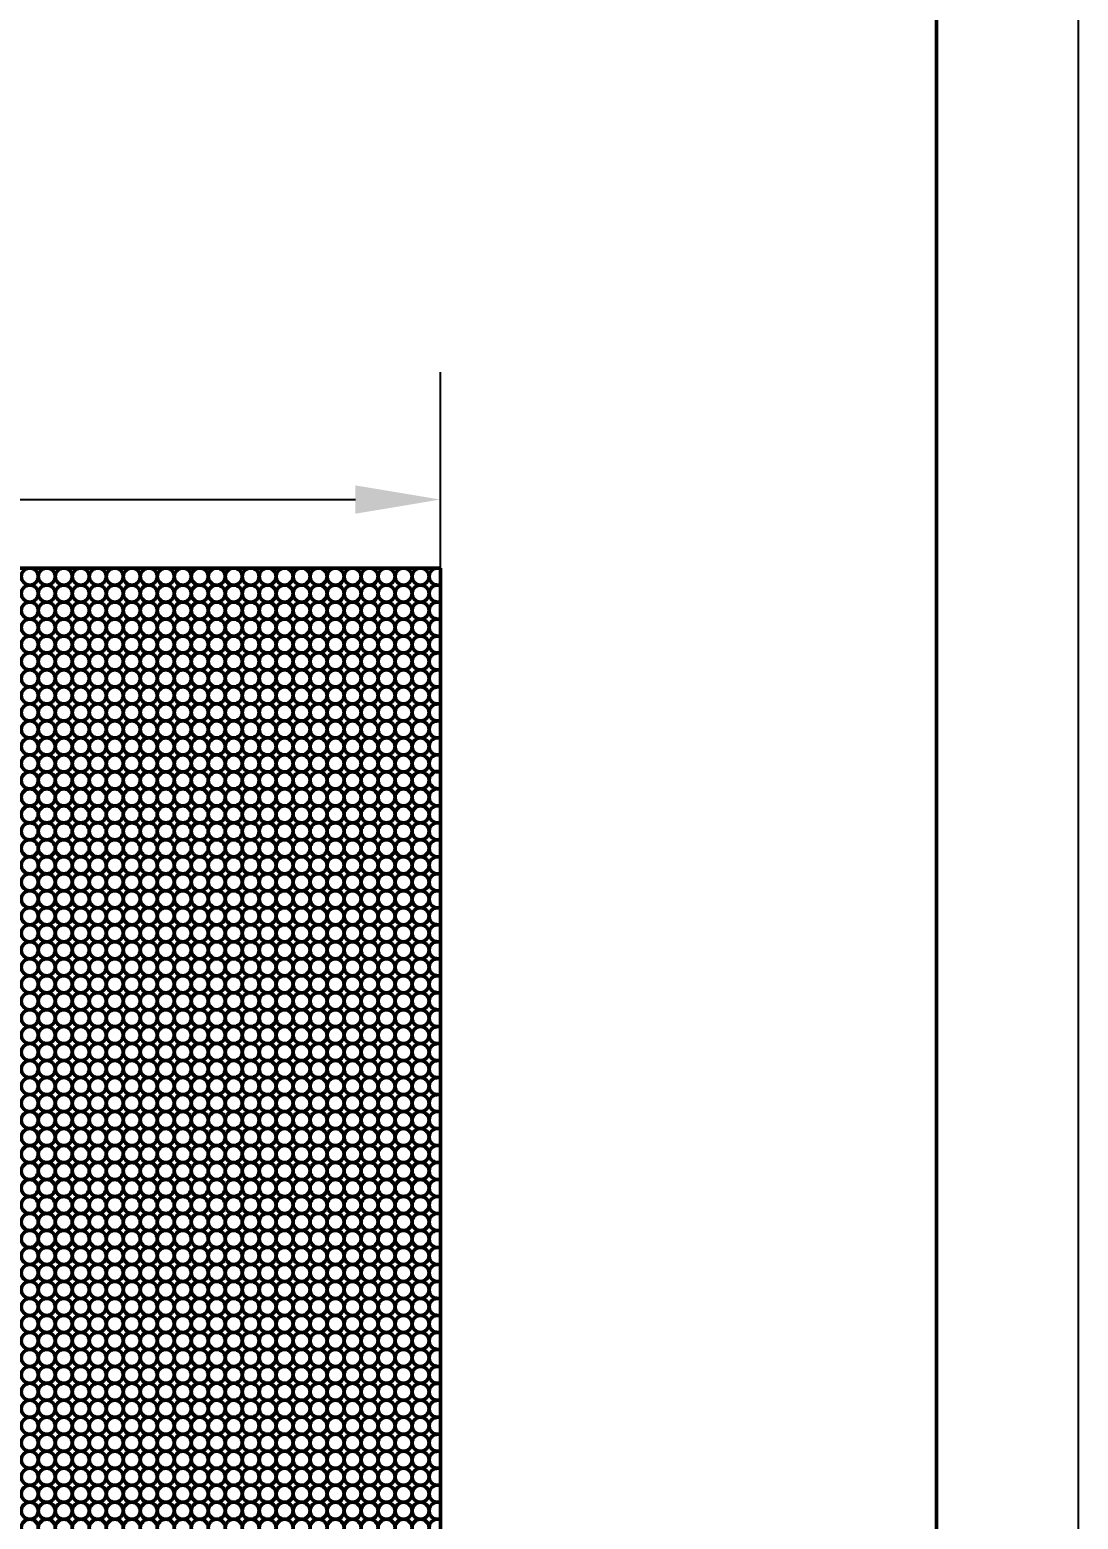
# Model space of a CAD drawing. Extents: x -11378 to 3982, y -2037 to 3878.
# Drawn here: x -10858 to -10784, y 1518.4 to 1623.6 of the extents above; entities that cross this region are included whole.
import ezdxf

# ---------------------------------------------------------------- set-up
doc = ezdxf.new("R2010")
doc.units = 0
doc.layers.get('0').update_dxf_attribs({"linetype": 'CONTINUOUS'})
doc.layers.get('Defpoints').update_dxf_attribs({"linetype": 'CONTINUOUS'})
doc.layers.add('标注层', color=3, linetype='CONTINUOUS', lineweight=25)
doc.layers.add('粗实线', color=7, linetype='CONTINUOUS', lineweight=50)
doc.styles.add('工程字', font='gbenor.shx', dxfattribs={"bigfont": 'gbcbig.shx'})
doc.dimstyles.new('标注样式$0', dxfattribs={"dimscale": 6, "dimtxt": 3.75, "dimasz": 1, "dimexe": 1.5, "dimexo": 0, "dimgap": 0.5, "dimtad": 1, "dimdec": 0, "dimdsep": 46, "dimtxsty": '工程字', "dimcen": 0, "dimadec": 1, "dimazin": 0, "dimtfac": 0.7, "dimtdec": 0, "dimtmove": 0, "dimatfit": 3, "dimldrblk": 'DOT', "dimfxl": 1, "dimtzin": 0, "dimarcsym": 0})

# ---------------------------------------------------------------- blocks, each defined once
blk = doc.blocks.new('*D28')
at = {"layer": 'Defpoints', "color": 0}
for p in [(-10829.02, 1590.43), (-11307.42, 1585.59), (-10829.02, 1585.59)]:
    blk.add_point(p, dxfattribs=at)
at = {"layer": '标注层', "color": 0, "lineweight": -2}
for p, q in [((-11307.42, 1585.59), (-11307.42, 1599.43)), ((-10829.02, 1585.59), (-10829.02, 1599.43)), ((-11301.42, 1590.43), (-10835.02, 1590.43))]:
    blk.add_line(p, q, dxfattribs=at)
at = {"layer": '标注层', "color": 0}
for points in [[(-11301.42, 1591.43), (-11301.42, 1589.43), (-11307.42, 1590.43)], [(-10835.02, 1591.43), (-10835.02, 1589.43), (-10829.02, 1590.43)]]:
    blk.add_solid(points, dxfattribs=at)
at = {"layer": '标注层', "color": 0, "insert": (-11068.22, 1604.68), "char_height": 22.5, "attachment_point": 5, "style": '工程字'}
blk.add_mtext('2390', dxfattribs=at)
blk = doc.blocks.new('_Dot')
at = {"color": 0, "lineweight": -2}
blk.add_line((-0.5, 0), (-1, 0), dxfattribs=at)
at = {"color": 0, "const_width": 0.5}
blk.add_lwpolyline([(-0.25, 0, 1), (0.25, 0, 1)], format="xyb", close=True, dxfattribs=at)

msp = doc.modelspace()

# ---------------------------------------------------------------- linework, layer by layer
at = {"layer": '标注层'}
msp.add_lwpolyline([(-11377.97, 1728.85), (-10783.97, 1728.85), (-10783.97, 1308.85), (-11377.97, 1308.85)], close=True, dxfattribs=at)
at = {"layer": '粗实线'}
for p, q in [((-10793.97, 1718.85), (-10793.97, 1318.85)), ((-11307.42, 1585.59), (-10829.02, 1585.59)), ((-10829.02, 1585.59), (-10829.02, 1425.59))]:
    msp.add_line(p, q, dxfattribs=at)
for centre in [(-10858.02, 1584.99), (-10856.82, 1584.99), (-10855.62, 1584.99), (-10854.42, 1584.99), (-10853.22, 1584.99), (-10852.02, 1584.99), (-10850.82, 1584.99), (-10849.62, 1584.99), (-10848.42, 1584.99), (-10847.22, 1584.99), (-10846.02, 1584.99), (-10844.82, 1584.99), (-10843.62, 1584.99), (-10842.42, 1584.99), (-10841.22, 1584.99), (-10840.02, 1584.99), (-10838.82, 1584.99), (-10837.62, 1584.99), (-10836.42, 1584.99), (-10835.22, 1584.99), (-10834.02, 1584.99), (-10832.82, 1584.99), (-10831.62, 1584.99), (-10830.42, 1584.99), (-10858.02, 1583.79), (-10856.82, 1583.79), (-10855.62, 1583.79), (-10854.42, 1583.79), (-10853.22, 1583.79), (-10852.02, 1583.79), (-10850.82, 1583.79), (-10849.62, 1583.79), (-10848.42, 1583.79), (-10847.22, 1583.79), (-10846.02, 1583.79), (-10844.82, 1583.79), (-10843.62, 1583.79), (-10842.42, 1583.79), (-10841.22, 1583.79), (-10840.02, 1583.79), (-10838.82, 1583.79), (-10837.62, 1583.79), (-10836.42, 1583.79), (-10835.22, 1583.79), (-10834.02, 1583.79), (-10832.82, 1583.79), (-10831.62, 1583.79), (-10830.42, 1583.79), (-10858.02, 1582.59), (-10856.82, 1582.59), (-10855.62, 1582.59), (-10854.42, 1582.59), (-10853.22, 1582.59), (-10852.02, 1582.59), (-10850.82, 1582.59), (-10849.62, 1582.59), (-10848.42, 1582.59), (-10847.22, 1582.59), (-10846.02, 1582.59), (-10844.82, 1582.59), (-10843.62, 1582.59), (-10842.42, 1582.59), (-10841.22, 1582.59), (-10840.02, 1582.59), (-10838.82, 1582.59), (-10837.62, 1582.59), (-10836.42, 1582.59), (-10835.22, 1582.59), (-10834.02, 1582.59), (-10832.82, 1582.59), (-10831.62, 1582.59), (-10830.42, 1582.59), (-10858.02, 1581.39), (-10856.82, 1581.39), (-10855.62, 1581.39), (-10854.42, 1581.39), (-10853.22, 1581.39), (-10852.02, 1581.39), (-10850.82, 1581.39), (-10849.62, 1581.39), (-10848.42, 1581.39), (-10847.22, 1581.39), (-10846.02, 1581.39), (-10844.82, 1581.39), (-10843.62, 1581.39), (-10842.42, 1581.39), (-10841.22, 1581.39), (-10840.02, 1581.39), (-10838.82, 1581.39), (-10837.62, 1581.39), (-10836.42, 1581.39), (-10835.22, 1581.39), (-10834.02, 1581.39), (-10832.82, 1581.39), (-10831.62, 1581.39), (-10830.42, 1581.39), (-10858.02, 1580.19), (-10856.82, 1580.19), (-10855.62, 1580.19), (-10854.42, 1580.19), (-10853.22, 1580.19), (-10852.02, 1580.19), (-10850.82, 1580.19), (-10849.62, 1580.19), (-10848.42, 1580.19), (-10847.22, 1580.19), (-10846.02, 1580.19), (-10844.82, 1580.19), (-10843.62, 1580.19), (-10842.42, 1580.19), (-10841.22, 1580.19), (-10840.02, 1580.19), (-10838.82, 1580.19), (-10837.62, 1580.19), (-10836.42, 1580.19), (-10835.22, 1580.19), (-10834.02, 1580.19), (-10832.82, 1580.19), (-10831.62, 1580.19), (-10830.42, 1580.19), (-10858.02, 1578.99), (-10856.82, 1578.99), (-10855.62, 1578.99), (-10854.42, 1578.99), (-10853.22, 1578.99), (-10852.02, 1578.99), (-10850.82, 1578.99), (-10849.62, 1578.99), (-10848.42, 1578.99), (-10847.22, 1578.99), (-10846.02, 1578.99), (-10844.82, 1578.99), (-10843.62, 1578.99), (-10842.42, 1578.99), (-10841.22, 1578.99), (-10840.02, 1578.99), (-10838.82, 1578.99), (-10837.62, 1578.99), (-10836.42, 1578.99), (-10835.22, 1578.99), (-10834.02, 1578.99), (-10832.82, 1578.99), (-10831.62, 1578.99), (-10830.42, 1578.99), (-10858.02, 1577.79), (-10856.82, 1577.79), (-10855.62, 1577.79), (-10854.42, 1577.79), (-10853.22, 1577.79), (-10852.02, 1577.79), (-10850.82, 1577.79), (-10849.62, 1577.79), (-10848.42, 1577.79), (-10847.22, 1577.79), (-10846.02, 1577.79), (-10844.82, 1577.79), (-10843.62, 1577.79), (-10842.42, 1577.79), (-10841.22, 1577.79), (-10840.02, 1577.79), (-10838.82, 1577.79), (-10837.62, 1577.79), (-10836.42, 1577.79), (-10835.22, 1577.79), (-10834.02, 1577.79), (-10832.82, 1577.79), (-10831.62, 1577.79), (-10830.42, 1577.79), (-10858.02, 1576.59), (-10856.82, 1576.59), (-10855.62, 1576.59), (-10854.42, 1576.59), (-10853.22, 1576.59), (-10852.02, 1576.59), (-10850.82, 1576.59), (-10849.62, 1576.59), (-10848.42, 1576.59), (-10847.22, 1576.59), (-10846.02, 1576.59), (-10844.82, 1576.59), (-10843.62, 1576.59), (-10842.42, 1576.59), (-10841.22, 1576.59), (-10840.02, 1576.59), (-10838.82, 1576.59), (-10837.62, 1576.59), (-10836.42, 1576.59), (-10835.22, 1576.59), (-10834.02, 1576.59), (-10832.82, 1576.59), (-10831.62, 1576.59), (-10830.42, 1576.59), (-10858.02, 1575.39), (-10856.82, 1575.39), (-10855.62, 1575.39), (-10854.42, 1575.39), (-10853.22, 1575.39), (-10852.02, 1575.39), (-10850.82, 1575.39), (-10849.62, 1575.39), (-10848.42, 1575.39), (-10847.22, 1575.39), (-10846.02, 1575.39), (-10844.82, 1575.39), (-10843.62, 1575.39), (-10842.42, 1575.39), (-10841.22, 1575.39), (-10840.02, 1575.39), (-10838.82, 1575.39), (-10837.62, 1575.39), (-10836.42, 1575.39), (-10835.22, 1575.39), (-10834.02, 1575.39), (-10832.82, 1575.39), (-10831.62, 1575.39), (-10830.42, 1575.39), (-10858.02, 1574.19), (-10856.82, 1574.19), (-10855.62, 1574.19), (-10854.42, 1574.19), (-10853.22, 1574.19), (-10852.02, 1574.19), (-10850.82, 1574.19), (-10849.62, 1574.19), (-10848.42, 1574.19), (-10847.22, 1574.19), (-10846.02, 1574.19), (-10844.82, 1574.19), (-10843.62, 1574.19), (-10842.42, 1574.19), (-10841.22, 1574.19), (-10840.02, 1574.19), (-10838.82, 1574.19), (-10837.62, 1574.19), (-10836.42, 1574.19), (-10835.22, 1574.19), (-10834.02, 1574.19), (-10832.82, 1574.19), (-10831.62, 1574.19), (-10830.42, 1574.19), (-10858.02, 1572.99), (-10856.82, 1572.99), (-10855.62, 1572.99), (-10854.42, 1572.99), (-10853.22, 1572.99), (-10852.02, 1572.99), (-10850.82, 1572.99), (-10849.62, 1572.99), (-10848.42, 1572.99), (-10847.22, 1572.99), (-10846.02, 1572.99), (-10844.82, 1572.99), (-10843.62, 1572.99), (-10842.42, 1572.99), (-10841.22, 1572.99), (-10840.02, 1572.99), (-10838.82, 1572.99), (-10837.62, 1572.99), (-10836.42, 1572.99), (-10835.22, 1572.99), (-10834.02, 1572.99), (-10832.82, 1572.99), (-10831.62, 1572.99), (-10830.42, 1572.99), (-10858.02, 1571.79), (-10856.82, 1571.79), (-10855.62, 1571.79), (-10854.42, 1571.79), (-10853.22, 1571.79), (-10852.02, 1571.79), (-10850.82, 1571.79), (-10849.62, 1571.79), (-10848.42, 1571.79), (-10847.22, 1571.79), (-10846.02, 1571.79), (-10844.82, 1571.79), (-10843.62, 1571.79), (-10842.42, 1571.79), (-10841.22, 1571.79), (-10840.02, 1571.79), (-10838.82, 1571.79), (-10837.62, 1571.79), (-10836.42, 1571.79), (-10835.22, 1571.79), (-10834.02, 1571.79), (-10832.82, 1571.79), (-10831.62, 1571.79), (-10830.42, 1571.79), (-10858.02, 1570.59), (-10856.82, 1570.59), (-10855.62, 1570.59), (-10854.42, 1570.59), (-10853.22, 1570.59), (-10852.02, 1570.59), (-10850.82, 1570.59), (-10849.62, 1570.59), (-10848.42, 1570.59), (-10847.22, 1570.59), (-10846.02, 1570.59), (-10844.82, 1570.59), (-10843.62, 1570.59), (-10842.42, 1570.59), (-10841.22, 1570.59), (-10840.02, 1570.59), (-10838.82, 1570.59), (-10837.62, 1570.59), (-10836.42, 1570.59), (-10835.22, 1570.59), (-10834.02, 1570.59), (-10832.82, 1570.59), (-10831.62, 1570.59), (-10830.42, 1570.59), (-10858.02, 1569.39), (-10856.82, 1569.39), (-10855.62, 1569.39), (-10854.42, 1569.39), (-10853.22, 1569.39), (-10852.02, 1569.39), (-10850.82, 1569.39), (-10849.62, 1569.39), (-10848.42, 1569.39), (-10847.22, 1569.39), (-10846.02, 1569.39), (-10844.82, 1569.39), (-10843.62, 1569.39), (-10842.42, 1569.39), (-10841.22, 1569.39), (-10840.02, 1569.39), (-10838.82, 1569.39), (-10837.62, 1569.39), (-10836.42, 1569.39), (-10835.22, 1569.39), (-10834.02, 1569.39), (-10832.82, 1569.39), (-10831.62, 1569.39), (-10830.42, 1569.39), (-10858.02, 1568.19), (-10856.82, 1568.19), (-10855.62, 1568.19), (-10854.42, 1568.19), (-10853.22, 1568.19), (-10852.02, 1568.19), (-10850.82, 1568.19), (-10849.62, 1568.19), (-10848.42, 1568.19), (-10847.22, 1568.19), (-10846.02, 1568.19), (-10844.82, 1568.19), (-10843.62, 1568.19), (-10842.42, 1568.19), (-10841.22, 1568.19), (-10840.02, 1568.19), (-10838.82, 1568.19), (-10837.62, 1568.19), (-10836.42, 1568.19), (-10835.22, 1568.19), (-10834.02, 1568.19), (-10832.82, 1568.19), (-10831.62, 1568.19), (-10830.42, 1568.19), (-10858.02, 1566.99), (-10856.82, 1566.99), (-10855.62, 1566.99), (-10854.42, 1566.99), (-10853.22, 1566.99), (-10852.02, 1566.99), (-10850.82, 1566.99), (-10849.62, 1566.99), (-10848.42, 1566.99), (-10847.22, 1566.99), (-10846.02, 1566.99), (-10844.82, 1566.99), (-10843.62, 1566.99), (-10842.42, 1566.99), (-10841.22, 1566.99), (-10840.02, 1566.99), (-10838.82, 1566.99), (-10837.62, 1566.99), (-10836.42, 1566.99), (-10835.22, 1566.99), (-10834.02, 1566.99), (-10832.82, 1566.99), (-10831.62, 1566.99), (-10830.42, 1566.99), (-10858.02, 1565.79), (-10856.82, 1565.79), (-10855.62, 1565.79), (-10854.42, 1565.79), (-10853.22, 1565.79), (-10852.02, 1565.79), (-10850.82, 1565.79), (-10849.62, 1565.79), (-10848.42, 1565.79), (-10847.22, 1565.79), (-10846.02, 1565.79), (-10844.82, 1565.79), (-10843.62, 1565.79), (-10842.42, 1565.79), (-10841.22, 1565.79), (-10840.02, 1565.79), (-10838.82, 1565.79), (-10837.62, 1565.79), (-10836.42, 1565.79), (-10835.22, 1565.79), (-10834.02, 1565.79), (-10832.82, 1565.79), (-10831.62, 1565.79), (-10830.42, 1565.79), (-10858.02, 1564.59), (-10856.82, 1564.59), (-10855.62, 1564.59), (-10854.42, 1564.59), (-10853.22, 1564.59), (-10852.02, 1564.59), (-10850.82, 1564.59), (-10849.62, 1564.59), (-10848.42, 1564.59), (-10847.22, 1564.59), (-10846.02, 1564.59), (-10844.82, 1564.59), (-10843.62, 1564.59), (-10842.42, 1564.59), (-10841.22, 1564.59), (-10840.02, 1564.59), (-10838.82, 1564.59), (-10837.62, 1564.59), (-10836.42, 1564.59), (-10835.22, 1564.59), (-10834.02, 1564.59), (-10832.82, 1564.59), (-10831.62, 1564.59), (-10830.42, 1564.59), (-10858.02, 1563.39), (-10856.82, 1563.39), (-10855.62, 1563.39), (-10854.42, 1563.39), (-10853.22, 1563.39), (-10852.02, 1563.39), (-10850.82, 1563.39), (-10849.62, 1563.39), (-10848.42, 1563.39), (-10847.22, 1563.39), (-10846.02, 1563.39), (-10844.82, 1563.39), (-10843.62, 1563.39), (-10842.42, 1563.39), (-10841.22, 1563.39), (-10840.02, 1563.39), (-10838.82, 1563.39), (-10837.62, 1563.39), (-10836.42, 1563.39), (-10835.22, 1563.39), (-10834.02, 1563.39), (-10832.82, 1563.39), (-10831.62, 1563.39), (-10830.42, 1563.39), (-10858.02, 1562.19), (-10856.82, 1562.19), (-10855.62, 1562.19), (-10854.42, 1562.19), (-10853.22, 1562.19), (-10852.02, 1562.19), (-10850.82, 1562.19), (-10849.62, 1562.19), (-10848.42, 1562.19), (-10847.22, 1562.19), (-10846.02, 1562.19), (-10844.82, 1562.19), (-10843.62, 1562.19), (-10842.42, 1562.19), (-10841.22, 1562.19), (-10840.02, 1562.19), (-10838.82, 1562.19), (-10837.62, 1562.19), (-10836.42, 1562.19), (-10835.22, 1562.19), (-10834.02, 1562.19), (-10832.82, 1562.19), (-10831.62, 1562.19), (-10830.42, 1562.19), (-10858.02, 1560.99), (-10856.82, 1560.99), (-10855.62, 1560.99), (-10854.42, 1560.99), (-10853.22, 1560.99), (-10852.02, 1560.99), (-10850.82, 1560.99), (-10849.62, 1560.99), (-10848.42, 1560.99), (-10847.22, 1560.99), (-10846.02, 1560.99), (-10844.82, 1560.99), (-10843.62, 1560.99), (-10842.42, 1560.99), (-10841.22, 1560.99), (-10840.02, 1560.99), (-10838.82, 1560.99), (-10837.62, 1560.99), (-10836.42, 1560.99), (-10835.22, 1560.99), (-10834.02, 1560.99), (-10832.82, 1560.99), (-10831.62, 1560.99), (-10830.42, 1560.99), (-10858.02, 1559.79), (-10856.82, 1559.79), (-10855.62, 1559.79), (-10854.42, 1559.79), (-10853.22, 1559.79), (-10852.02, 1559.79), (-10850.82, 1559.79), (-10849.62, 1559.79), (-10848.42, 1559.79), (-10847.22, 1559.79), (-10846.02, 1559.79), (-10844.82, 1559.79), (-10843.62, 1559.79), (-10842.42, 1559.79), (-10841.22, 1559.79), (-10840.02, 1559.79), (-10838.82, 1559.79), (-10837.62, 1559.79), (-10836.42, 1559.79), (-10835.22, 1559.79), (-10834.02, 1559.79), (-10832.82, 1559.79), (-10831.62, 1559.79), (-10830.42, 1559.79), (-10858.02, 1558.59), (-10856.82, 1558.59), (-10855.62, 1558.59), (-10854.42, 1558.59), (-10853.22, 1558.59), (-10852.02, 1558.59), (-10850.82, 1558.59), (-10849.62, 1558.59), (-10848.42, 1558.59), (-10847.22, 1558.59), (-10846.02, 1558.59), (-10844.82, 1558.59), (-10843.62, 1558.59), (-10842.42, 1558.59), (-10841.22, 1558.59), (-10840.02, 1558.59), (-10838.82, 1558.59), (-10837.62, 1558.59), (-10836.42, 1558.59), (-10835.22, 1558.59), (-10834.02, 1558.59), (-10832.82, 1558.59), (-10831.62, 1558.59), (-10830.42, 1558.59), (-10858.02, 1557.39), (-10856.82, 1557.39), (-10855.62, 1557.39), (-10854.42, 1557.39), (-10853.22, 1557.39), (-10852.02, 1557.39), (-10850.82, 1557.39), (-10849.62, 1557.39), (-10848.42, 1557.39), (-10847.22, 1557.39), (-10846.02, 1557.39), (-10844.82, 1557.39), (-10843.62, 1557.39), (-10842.42, 1557.39), (-10841.22, 1557.39), (-10840.02, 1557.39), (-10838.82, 1557.39), (-10837.62, 1557.39), (-10836.42, 1557.39), (-10835.22, 1557.39), (-10834.02, 1557.39), (-10832.82, 1557.39), (-10831.62, 1557.39), (-10830.42, 1557.39), (-10858.02, 1556.19), (-10856.82, 1556.19), (-10855.62, 1556.19), (-10854.42, 1556.19), (-10853.22, 1556.19), (-10852.02, 1556.19), (-10850.82, 1556.19), (-10849.62, 1556.19), (-10848.42, 1556.19), (-10847.22, 1556.19), (-10846.02, 1556.19), (-10844.82, 1556.19), (-10843.62, 1556.19), (-10842.42, 1556.19), (-10841.22, 1556.19), (-10840.02, 1556.19), (-10838.82, 1556.19), (-10837.62, 1556.19), (-10836.42, 1556.19), (-10835.22, 1556.19), (-10834.02, 1556.19), (-10832.82, 1556.19), (-10831.62, 1556.19), (-10830.42, 1556.19), (-10858.02, 1554.99), (-10856.82, 1554.99), (-10855.62, 1554.99), (-10854.42, 1554.99), (-10853.22, 1554.99), (-10852.02, 1554.99), (-10850.82, 1554.99), (-10849.62, 1554.99), (-10848.42, 1554.99), (-10847.22, 1554.99), (-10846.02, 1554.99), (-10844.82, 1554.99), (-10843.62, 1554.99), (-10842.42, 1554.99), (-10841.22, 1554.99), (-10840.02, 1554.99), (-10838.82, 1554.99), (-10837.62, 1554.99), (-10836.42, 1554.99), (-10835.22, 1554.99), (-10834.02, 1554.99), (-10832.82, 1554.99), (-10831.62, 1554.99), (-10830.42, 1554.99), (-10858.02, 1553.79), (-10856.82, 1553.79), (-10855.62, 1553.79), (-10854.42, 1553.79), (-10853.22, 1553.79), (-10852.02, 1553.79), (-10850.82, 1553.79), (-10849.62, 1553.79), (-10848.42, 1553.79), (-10847.22, 1553.79), (-10846.02, 1553.79), (-10844.82, 1553.79), (-10843.62, 1553.79), (-10842.42, 1553.79), (-10841.22, 1553.79), (-10840.02, 1553.79), (-10838.82, 1553.79), (-10837.62, 1553.79), (-10836.42, 1553.79), (-10835.22, 1553.79), (-10834.02, 1553.79), (-10832.82, 1553.79), (-10831.62, 1553.79), (-10830.42, 1553.79), (-10858.02, 1552.59), (-10856.82, 1552.59), (-10855.62, 1552.59), (-10854.42, 1552.59), (-10853.22, 1552.59), (-10852.02, 1552.59), (-10850.82, 1552.59), (-10849.62, 1552.59), (-10848.42, 1552.59), (-10847.22, 1552.59), (-10846.02, 1552.59), (-10844.82, 1552.59), (-10843.62, 1552.59), (-10842.42, 1552.59), (-10841.22, 1552.59), (-10840.02, 1552.59), (-10838.82, 1552.59), (-10837.62, 1552.59), (-10836.42, 1552.59), (-10835.22, 1552.59), (-10834.02, 1552.59), (-10832.82, 1552.59), (-10831.62, 1552.59), (-10830.42, 1552.59), (-10858.02, 1551.39), (-10856.82, 1551.39), (-10855.62, 1551.39), (-10854.42, 1551.39), (-10853.22, 1551.39), (-10852.02, 1551.39), (-10850.82, 1551.39), (-10849.62, 1551.39), (-10848.42, 1551.39), (-10847.22, 1551.39), (-10846.02, 1551.39), (-10844.82, 1551.39), (-10843.62, 1551.39), (-10842.42, 1551.39), (-10841.22, 1551.39), (-10840.02, 1551.39), (-10838.82, 1551.39), (-10837.62, 1551.39), (-10836.42, 1551.39), (-10835.22, 1551.39), (-10834.02, 1551.39), (-10832.82, 1551.39), (-10831.62, 1551.39), (-10830.42, 1551.39), (-10858.02, 1550.19), (-10856.82, 1550.19), (-10855.62, 1550.19), (-10854.42, 1550.19), (-10853.22, 1550.19), (-10852.02, 1550.19), (-10850.82, 1550.19), (-10849.62, 1550.19), (-10848.42, 1550.19), (-10847.22, 1550.19), (-10846.02, 1550.19), (-10844.82, 1550.19), (-10843.62, 1550.19), (-10842.42, 1550.19), (-10841.22, 1550.19), (-10840.02, 1550.19), (-10838.82, 1550.19), (-10837.62, 1550.19), (-10836.42, 1550.19), (-10835.22, 1550.19), (-10834.02, 1550.19), (-10832.82, 1550.19), (-10831.62, 1550.19), (-10830.42, 1550.19), (-10858.02, 1548.99), (-10856.82, 1548.99), (-10855.62, 1548.99), (-10854.42, 1548.99), (-10853.22, 1548.99), (-10852.02, 1548.99), (-10850.82, 1548.99), (-10849.62, 1548.99), (-10848.42, 1548.99), (-10847.22, 1548.99), (-10846.02, 1548.99), (-10844.82, 1548.99), (-10843.62, 1548.99), (-10842.42, 1548.99), (-10841.22, 1548.99), (-10840.02, 1548.99), (-10838.82, 1548.99), (-10837.62, 1548.99), (-10836.42, 1548.99), (-10835.22, 1548.99), (-10834.02, 1548.99), (-10832.82, 1548.99), (-10831.62, 1548.99), (-10830.42, 1548.99), (-10858.02, 1547.79), (-10856.82, 1547.79), (-10855.62, 1547.79), (-10854.42, 1547.79), (-10853.22, 1547.79), (-10852.02, 1547.79), (-10850.82, 1547.79), (-10849.62, 1547.79), (-10848.42, 1547.79), (-10847.22, 1547.79), (-10846.02, 1547.79), (-10844.82, 1547.79), (-10843.62, 1547.79), (-10842.42, 1547.79), (-10841.22, 1547.79), (-10840.02, 1547.79), (-10838.82, 1547.79), (-10837.62, 1547.79), (-10836.42, 1547.79), (-10835.22, 1547.79), (-10834.02, 1547.79), (-10832.82, 1547.79), (-10831.62, 1547.79), (-10830.42, 1547.79), (-10858.02, 1546.59), (-10856.82, 1546.59), (-10855.62, 1546.59), (-10854.42, 1546.59), (-10853.22, 1546.59), (-10852.02, 1546.59), (-10850.82, 1546.59), (-10849.62, 1546.59), (-10848.42, 1546.59), (-10847.22, 1546.59), (-10846.02, 1546.59), (-10844.82, 1546.59), (-10843.62, 1546.59), (-10842.42, 1546.59), (-10841.22, 1546.59), (-10840.02, 1546.59), (-10838.82, 1546.59), (-10837.62, 1546.59), (-10836.42, 1546.59), (-10835.22, 1546.59), (-10834.02, 1546.59), (-10832.82, 1546.59), (-10831.62, 1546.59), (-10830.42, 1546.59), (-10858.02, 1545.39), (-10856.82, 1545.39), (-10855.62, 1545.39), (-10854.42, 1545.39), (-10853.22, 1545.39), (-10852.02, 1545.39), (-10850.82, 1545.39), (-10849.62, 1545.39), (-10848.42, 1545.39), (-10847.22, 1545.39), (-10846.02, 1545.39), (-10844.82, 1545.39), (-10843.62, 1545.39), (-10842.42, 1545.39), (-10841.22, 1545.39), (-10840.02, 1545.39), (-10838.82, 1545.39), (-10837.62, 1545.39), (-10836.42, 1545.39), (-10835.22, 1545.39), (-10834.02, 1545.39), (-10832.82, 1545.39), (-10831.62, 1545.39), (-10830.42, 1545.39), (-10858.02, 1544.19), (-10856.82, 1544.19), (-10855.62, 1544.19), (-10854.42, 1544.19), (-10853.22, 1544.19), (-10852.02, 1544.19), (-10850.82, 1544.19), (-10849.62, 1544.19), (-10848.42, 1544.19), (-10847.22, 1544.19), (-10846.02, 1544.19), (-10844.82, 1544.19), (-10843.62, 1544.19), (-10842.42, 1544.19), (-10841.22, 1544.19), (-10840.02, 1544.19), (-10838.82, 1544.19), (-10837.62, 1544.19), (-10836.42, 1544.19), (-10835.22, 1544.19), (-10834.02, 1544.19), (-10832.82, 1544.19), (-10831.62, 1544.19), (-10830.42, 1544.19), (-10858.02, 1542.99), (-10856.82, 1542.99), (-10855.62, 1542.99), (-10854.42, 1542.99), (-10853.22, 1542.99), (-10852.02, 1542.99), (-10850.82, 1542.99), (-10849.62, 1542.99), (-10848.42, 1542.99), (-10847.22, 1542.99), (-10846.02, 1542.99), (-10844.82, 1542.99), (-10843.62, 1542.99), (-10842.42, 1542.99), (-10841.22, 1542.99), (-10840.02, 1542.99), (-10838.82, 1542.99), (-10837.62, 1542.99), (-10836.42, 1542.99), (-10835.22, 1542.99), (-10834.02, 1542.99), (-10832.82, 1542.99), (-10831.62, 1542.99), (-10830.42, 1542.99), (-10858.02, 1541.79), (-10856.82, 1541.79), (-10855.62, 1541.79), (-10854.42, 1541.79), (-10853.22, 1541.79), (-10852.02, 1541.79), (-10850.82, 1541.79), (-10849.62, 1541.79), (-10848.42, 1541.79), (-10847.22, 1541.79), (-10846.02, 1541.79), (-10844.82, 1541.79), (-10843.62, 1541.79), (-10842.42, 1541.79), (-10841.22, 1541.79), (-10840.02, 1541.79), (-10838.82, 1541.79), (-10837.62, 1541.79), (-10836.42, 1541.79), (-10835.22, 1541.79), (-10834.02, 1541.79), (-10832.82, 1541.79), (-10831.62, 1541.79), (-10830.42, 1541.79), (-10858.02, 1540.59), (-10856.82, 1540.59), (-10855.62, 1540.59), (-10854.42, 1540.59), (-10853.22, 1540.59), (-10852.02, 1540.59), (-10850.82, 1540.59), (-10849.62, 1540.59), (-10848.42, 1540.59), (-10847.22, 1540.59), (-10846.02, 1540.59), (-10844.82, 1540.59), (-10843.62, 1540.59), (-10842.42, 1540.59), (-10841.22, 1540.59), (-10840.02, 1540.59), (-10838.82, 1540.59), (-10837.62, 1540.59), (-10836.42, 1540.59), (-10835.22, 1540.59), (-10834.02, 1540.59), (-10832.82, 1540.59), (-10831.62, 1540.59), (-10830.42, 1540.59), (-10858.02, 1539.39), (-10856.82, 1539.39), (-10855.62, 1539.39), (-10854.42, 1539.39), (-10853.22, 1539.39), (-10852.02, 1539.39), (-10850.82, 1539.39), (-10849.62, 1539.39), (-10848.42, 1539.39), (-10847.22, 1539.39), (-10846.02, 1539.39), (-10844.82, 1539.39), (-10843.62, 1539.39), (-10842.42, 1539.39), (-10841.22, 1539.39), (-10840.02, 1539.39), (-10838.82, 1539.39), (-10837.62, 1539.39), (-10836.42, 1539.39), (-10835.22, 1539.39), (-10834.02, 1539.39), (-10832.82, 1539.39), (-10831.62, 1539.39), (-10830.42, 1539.39), (-10858.02, 1538.19), (-10856.82, 1538.19), (-10855.62, 1538.19), (-10854.42, 1538.19), (-10853.22, 1538.19), (-10852.02, 1538.19), (-10850.82, 1538.19), (-10849.62, 1538.19), (-10848.42, 1538.19), (-10847.22, 1538.19), (-10846.02, 1538.19), (-10844.82, 1538.19), (-10843.62, 1538.19), (-10842.42, 1538.19), (-10841.22, 1538.19), (-10840.02, 1538.19), (-10838.82, 1538.19), (-10837.62, 1538.19), (-10836.42, 1538.19), (-10835.22, 1538.19), (-10834.02, 1538.19), (-10832.82, 1538.19), (-10831.62, 1538.19), (-10830.42, 1538.19), (-10858.02, 1536.99), (-10856.82, 1536.99), (-10855.62, 1536.99), (-10854.42, 1536.99), (-10853.22, 1536.99), (-10852.02, 1536.99), (-10850.82, 1536.99), (-10849.62, 1536.99), (-10848.42, 1536.99), (-10847.22, 1536.99), (-10846.02, 1536.99), (-10844.82, 1536.99), (-10843.62, 1536.99), (-10842.42, 1536.99), (-10841.22, 1536.99), (-10840.02, 1536.99), (-10838.82, 1536.99), (-10837.62, 1536.99), (-10836.42, 1536.99), (-10835.22, 1536.99), (-10834.02, 1536.99), (-10832.82, 1536.99), (-10831.62, 1536.99), (-10830.42, 1536.99), (-10858.02, 1535.79), (-10856.82, 1535.79), (-10855.62, 1535.79), (-10854.42, 1535.79), (-10853.22, 1535.79), (-10852.02, 1535.79), (-10850.82, 1535.79), (-10849.62, 1535.79), (-10848.42, 1535.79), (-10847.22, 1535.79), (-10846.02, 1535.79), (-10844.82, 1535.79), (-10843.62, 1535.79), (-10842.42, 1535.79), (-10841.22, 1535.79), (-10840.02, 1535.79), (-10838.82, 1535.79), (-10837.62, 1535.79), (-10836.42, 1535.79), (-10835.22, 1535.79), (-10834.02, 1535.79), (-10832.82, 1535.79), (-10831.62, 1535.79), (-10830.42, 1535.79), (-10858.02, 1534.59), (-10856.82, 1534.59), (-10855.62, 1534.59), (-10854.42, 1534.59), (-10853.22, 1534.59), (-10852.02, 1534.59), (-10850.82, 1534.59), (-10849.62, 1534.59), (-10848.42, 1534.59), (-10847.22, 1534.59), (-10846.02, 1534.59), (-10844.82, 1534.59), (-10843.62, 1534.59), (-10842.42, 1534.59), (-10841.22, 1534.59), (-10840.02, 1534.59), (-10838.82, 1534.59), (-10837.62, 1534.59), (-10836.42, 1534.59), (-10835.22, 1534.59), (-10834.02, 1534.59), (-10832.82, 1534.59), (-10831.62, 1534.59), (-10830.42, 1534.59), (-10858.02, 1533.39), (-10856.82, 1533.39), (-10855.62, 1533.39), (-10854.42, 1533.39), (-10853.22, 1533.39), (-10852.02, 1533.39), (-10850.82, 1533.39), (-10849.62, 1533.39), (-10848.42, 1533.39), (-10847.22, 1533.39), (-10846.02, 1533.39), (-10844.82, 1533.39), (-10843.62, 1533.39), (-10842.42, 1533.39), (-10841.22, 1533.39), (-10840.02, 1533.39), (-10838.82, 1533.39), (-10837.62, 1533.39), (-10836.42, 1533.39), (-10835.22, 1533.39), (-10834.02, 1533.39), (-10832.82, 1533.39), (-10831.62, 1533.39), (-10830.42, 1533.39), (-10858.02, 1532.19), (-10856.82, 1532.19), (-10855.62, 1532.19), (-10854.42, 1532.19), (-10853.22, 1532.19), (-10852.02, 1532.19), (-10850.82, 1532.19), (-10849.62, 1532.19), (-10848.42, 1532.19), (-10847.22, 1532.19), (-10846.02, 1532.19), (-10844.82, 1532.19), (-10843.62, 1532.19), (-10842.42, 1532.19), (-10841.22, 1532.19), (-10840.02, 1532.19), (-10838.82, 1532.19), (-10837.62, 1532.19), (-10836.42, 1532.19), (-10835.22, 1532.19), (-10834.02, 1532.19), (-10832.82, 1532.19), (-10831.62, 1532.19), (-10830.42, 1532.19), (-10858.02, 1530.99), (-10856.82, 1530.99), (-10855.62, 1530.99), (-10854.42, 1530.99), (-10853.22, 1530.99), (-10852.02, 1530.99), (-10850.82, 1530.99), (-10849.62, 1530.99), (-10848.42, 1530.99), (-10847.22, 1530.99), (-10846.02, 1530.99), (-10844.82, 1530.99), (-10843.62, 1530.99), (-10842.42, 1530.99), (-10841.22, 1530.99), (-10840.02, 1530.99), (-10838.82, 1530.99), (-10837.62, 1530.99), (-10836.42, 1530.99), (-10835.22, 1530.99), (-10834.02, 1530.99), (-10832.82, 1530.99), (-10831.62, 1530.99), (-10830.42, 1530.99), (-10858.02, 1529.79), (-10856.82, 1529.79), (-10855.62, 1529.79), (-10854.42, 1529.79), (-10853.22, 1529.79), (-10852.02, 1529.79), (-10850.82, 1529.79), (-10849.62, 1529.79), (-10848.42, 1529.79), (-10847.22, 1529.79), (-10846.02, 1529.79), (-10844.82, 1529.79), (-10843.62, 1529.79), (-10842.42, 1529.79), (-10841.22, 1529.79), (-10840.02, 1529.79), (-10838.82, 1529.79), (-10837.62, 1529.79), (-10836.42, 1529.79), (-10835.22, 1529.79), (-10834.02, 1529.79), (-10832.82, 1529.79), (-10831.62, 1529.79), (-10830.42, 1529.79), (-10858.02, 1528.59), (-10856.82, 1528.59), (-10855.62, 1528.59), (-10854.42, 1528.59), (-10853.22, 1528.59), (-10852.02, 1528.59), (-10850.82, 1528.59), (-10849.62, 1528.59), (-10848.42, 1528.59), (-10847.22, 1528.59), (-10846.02, 1528.59), (-10844.82, 1528.59), (-10843.62, 1528.59), (-10842.42, 1528.59), (-10841.22, 1528.59), (-10840.02, 1528.59), (-10838.82, 1528.59), (-10837.62, 1528.59), (-10836.42, 1528.59), (-10835.22, 1528.59), (-10834.02, 1528.59), (-10832.82, 1528.59), (-10831.62, 1528.59), (-10830.42, 1528.59), (-10858.02, 1527.39), (-10856.82, 1527.39), (-10855.62, 1527.39), (-10854.42, 1527.39), (-10853.22, 1527.39), (-10852.02, 1527.39), (-10850.82, 1527.39), (-10849.62, 1527.39), (-10848.42, 1527.39), (-10847.22, 1527.39), (-10846.02, 1527.39), (-10844.82, 1527.39), (-10843.62, 1527.39), (-10842.42, 1527.39), (-10841.22, 1527.39), (-10840.02, 1527.39), (-10838.82, 1527.39), (-10837.62, 1527.39), (-10836.42, 1527.39), (-10835.22, 1527.39), (-10834.02, 1527.39), (-10832.82, 1527.39), (-10831.62, 1527.39), (-10830.42, 1527.39), (-10858.02, 1526.19), (-10856.82, 1526.19), (-10855.62, 1526.19), (-10854.42, 1526.19), (-10853.22, 1526.19), (-10852.02, 1526.19), (-10850.82, 1526.19), (-10849.62, 1526.19), (-10848.42, 1526.19), (-10847.22, 1526.19), (-10846.02, 1526.19), (-10844.82, 1526.19), (-10843.62, 1526.19), (-10842.42, 1526.19), (-10841.22, 1526.19), (-10840.02, 1526.19), (-10838.82, 1526.19), (-10837.62, 1526.19), (-10836.42, 1526.19), (-10835.22, 1526.19), (-10834.02, 1526.19), (-10832.82, 1526.19), (-10831.62, 1526.19), (-10830.42, 1526.19), (-10858.02, 1524.99), (-10856.82, 1524.99), (-10855.62, 1524.99), (-10854.42, 1524.99), (-10853.22, 1524.99), (-10852.02, 1524.99), (-10850.82, 1524.99), (-10849.62, 1524.99), (-10848.42, 1524.99), (-10847.22, 1524.99), (-10846.02, 1524.99), (-10844.82, 1524.99), (-10843.62, 1524.99), (-10842.42, 1524.99), (-10841.22, 1524.99), (-10840.02, 1524.99), (-10838.82, 1524.99), (-10837.62, 1524.99), (-10836.42, 1524.99), (-10835.22, 1524.99), (-10834.02, 1524.99), (-10832.82, 1524.99), (-10831.62, 1524.99), (-10830.42, 1524.99), (-10858.02, 1523.79), (-10856.82, 1523.79), (-10855.62, 1523.79), (-10854.42, 1523.79), (-10853.22, 1523.79), (-10852.02, 1523.79), (-10850.82, 1523.79), (-10849.62, 1523.79), (-10848.42, 1523.79), (-10847.22, 1523.79), (-10846.02, 1523.79), (-10844.82, 1523.79), (-10843.62, 1523.79), (-10842.42, 1523.79), (-10841.22, 1523.79), (-10840.02, 1523.79), (-10838.82, 1523.79), (-10837.62, 1523.79), (-10836.42, 1523.79), (-10835.22, 1523.79), (-10834.02, 1523.79), (-10832.82, 1523.79), (-10831.62, 1523.79), (-10830.42, 1523.79), (-10858.02, 1522.59), (-10856.82, 1522.59), (-10855.62, 1522.59), (-10854.42, 1522.59), (-10853.22, 1522.59), (-10852.02, 1522.59), (-10850.82, 1522.59), (-10849.62, 1522.59), (-10848.42, 1522.59), (-10847.22, 1522.59), (-10846.02, 1522.59), (-10844.82, 1522.59), (-10843.62, 1522.59), (-10842.42, 1522.59), (-10841.22, 1522.59), (-10840.02, 1522.59), (-10838.82, 1522.59), (-10837.62, 1522.59), (-10836.42, 1522.59), (-10835.22, 1522.59), (-10834.02, 1522.59), (-10832.82, 1522.59), (-10831.62, 1522.59), (-10830.42, 1522.59), (-10858.02, 1521.39), (-10856.82, 1521.39), (-10855.62, 1521.39), (-10854.42, 1521.39), (-10853.22, 1521.39), (-10852.02, 1521.39), (-10850.82, 1521.39), (-10849.62, 1521.39), (-10848.42, 1521.39), (-10847.22, 1521.39), (-10846.02, 1521.39), (-10844.82, 1521.39), (-10843.62, 1521.39), (-10842.42, 1521.39), (-10841.22, 1521.39), (-10840.02, 1521.39), (-10838.82, 1521.39), (-10837.62, 1521.39), (-10836.42, 1521.39), (-10835.22, 1521.39), (-10834.02, 1521.39), (-10832.82, 1521.39), (-10831.62, 1521.39), (-10830.42, 1521.39), (-10858.02, 1520.19), (-10856.82, 1520.19), (-10855.62, 1520.19), (-10854.42, 1520.19), (-10853.22, 1520.19), (-10852.02, 1520.19), (-10850.82, 1520.19), (-10849.62, 1520.19), (-10848.42, 1520.19), (-10847.22, 1520.19), (-10846.02, 1520.19), (-10844.82, 1520.19), (-10843.62, 1520.19), (-10842.42, 1520.19), (-10841.22, 1520.19), (-10840.02, 1520.19), (-10838.82, 1520.19), (-10837.62, 1520.19), (-10836.42, 1520.19), (-10835.22, 1520.19), (-10834.02, 1520.19), (-10832.82, 1520.19), (-10831.62, 1520.19), (-10830.42, 1520.19), (-10858.02, 1518.99), (-10856.82, 1518.99), (-10855.62, 1518.99), (-10854.42, 1518.99), (-10853.22, 1518.99), (-10852.02, 1518.99), (-10850.82, 1518.99), (-10849.62, 1518.99), (-10848.42, 1518.99), (-10847.22, 1518.99), (-10846.02, 1518.99), (-10844.82, 1518.99), (-10843.62, 1518.99), (-10842.42, 1518.99), (-10841.22, 1518.99), (-10840.02, 1518.99), (-10838.82, 1518.99), (-10837.62, 1518.99), (-10836.42, 1518.99), (-10835.22, 1518.99), (-10834.02, 1518.99), (-10832.82, 1518.99), (-10831.62, 1518.99), (-10830.42, 1518.99), (-10858.02, 1517.79), (-10856.82, 1517.79), (-10855.62, 1517.79), (-10854.42, 1517.79), (-10853.22, 1517.79), (-10852.02, 1517.79), (-10850.82, 1517.79), (-10849.62, 1517.79), (-10848.42, 1517.79), (-10847.22, 1517.79), (-10846.02, 1517.79), (-10844.82, 1517.79), (-10843.62, 1517.79), (-10842.42, 1517.79), (-10841.22, 1517.79), (-10840.02, 1517.79), (-10838.82, 1517.79), (-10837.62, 1517.79), (-10836.42, 1517.79), (-10835.22, 1517.79), (-10834.02, 1517.79), (-10832.82, 1517.79), (-10831.62, 1517.79), (-10830.42, 1517.79)]:
    msp.add_circle(centre, 0.6, dxfattribs=at)
for centre, radius, start, end in [((-10829.22, 1584.99), 0.6, 70.5288, 289.4712), ((-10829.22, 1583.79), 0.6, 70.5288, 289.4712), ((-10829.22, 1582.59), 0.6, 70.5288, 289.4712), ((-10829.22, 1581.39), 0.6, 70.5288, 289.4712), ((-10829.22, 1580.19), 0.6, 70.5288, 289.4712), ((-10829.22, 1578.99), 0.6, 70.5288, 289.4712), ((-10829.22, 1577.79), 0.6, 70.5288, 289.4712), ((-10829.22, 1576.59), 0.6, 70.5288, 289.4712), ((-10829.22, 1575.39), 0.6, 70.5288, 289.4712), ((-10829.22, 1574.19), 0.6, 70.5288, 289.4712), ((-10829.22, 1572.99), 0.6, 70.5288, 289.4712), ((-10829.22, 1571.79), 0.6, 70.5288, 289.4712), ((-10829.2, 1570.61), 0.609, 73.0788, 286.9212), ((-10829.22, 1569.39), 0.6, 70.5288, 289.4712), ((-10829.22, 1568.19), 0.6, 70.5288, 289.4712), ((-10829.22, 1566.99), 0.6, 70.5288, 289.4712), ((-10829.22, 1565.79), 0.6, 70.5288, 289.4712), ((-10829.22, 1564.59), 0.6, 70.5288, 289.4712), ((-10829.22, 1563.39), 0.6, 70.5288, 289.4712), ((-10829.22, 1562.19), 0.6, 70.5288, 289.4712), ((-10829.22, 1560.99), 0.6, 70.5288, 289.4712), ((-10829.22, 1559.79), 0.6, 70.5288, 289.4712), ((-10829.22, 1558.59), 0.6, 70.5288, 289.4712), ((-10829.22, 1557.39), 0.6, 70.5288, 289.4712), ((-10829.22, 1556.19), 0.6, 70.5288, 289.4712), ((-10829.22, 1554.99), 0.6, 70.5288, 289.4712), ((-10829.22, 1553.79), 0.6, 70.5288, 289.4712), ((-10829.22, 1552.59), 0.6, 70.5288, 289.4712), ((-10829.22, 1551.39), 0.6, 70.5288, 289.4712), ((-10829.22, 1550.19), 0.6, 70.5288, 289.4712), ((-10829.22, 1548.99), 0.6, 70.5288, 289.4712), ((-10829.22, 1547.79), 0.6, 70.5288, 289.4712), ((-10829.22, 1546.59), 0.6, 70.5288, 289.4712), ((-10829.22, 1545.39), 0.6, 70.5288, 289.4712), ((-10829.22, 1544.19), 0.6, 70.5288, 289.4712), ((-10829.22, 1542.99), 0.6, 70.5288, 289.4712), ((-10829.22, 1541.79), 0.6, 70.5288, 289.4712), ((-10829.22, 1540.59), 0.6, 70.5288, 289.4712), ((-10829.22, 1539.39), 0.6, 70.5288, 289.4712), ((-10829.22, 1538.19), 0.6, 70.5288, 289.4712), ((-10829.22, 1536.99), 0.6, 70.5288, 289.4712), ((-10829.22, 1535.79), 0.6, 70.5288, 289.4712), ((-10829.22, 1534.59), 0.6, 70.5288, 289.4712), ((-10829.22, 1533.39), 0.6, 70.5288, 289.4712), ((-10829.22, 1532.19), 0.6, 70.5288, 289.4712), ((-10829.22, 1530.99), 0.6, 70.5288, 289.4712), ((-10829.22, 1529.79), 0.6, 70.5288, 289.4712), ((-10829.22, 1528.59), 0.6, 70.5288, 289.4712), ((-10829.22, 1527.39), 0.6, 70.5288, 289.4712), ((-10829.22, 1526.19), 0.6, 70.5288, 289.4712), ((-10829.22, 1524.99), 0.6, 70.5288, 289.4712), ((-10829.22, 1523.79), 0.6, 70.5288, 289.4712), ((-10829.22, 1522.59), 0.6, 70.5288, 289.4712), ((-10829.22, 1521.39), 0.6, 70.5288, 289.4712), ((-10829.22, 1520.19), 0.6, 70.5288, 289.4712), ((-10829.22, 1518.99), 0.6, 70.5288, 289.4712), ((-10829.22, 1517.79), 0.6, 70.5288, 289.4712)]:
    msp.add_arc(centre, radius, start, end, dxfattribs=at)

# ---------------------------------------------------------------- dimensions: what is measured, and where the dimension line sits
at = {"layer": '标注层'}
dim = msp.add_linear_dim(base=(-10829.02, 1590.43), p1=(-11307.42, 1585.59), p2=(-10829.02, 1585.59), text='2390', dimstyle='标注样式$0', dxfattribs=at)
dim.commit()
dim.dimension.update_dxf_attribs({"geometry": '*D28', "text_midpoint": (-11068.22, 1604.68)})

doc.saveas('drawing.dxf')
